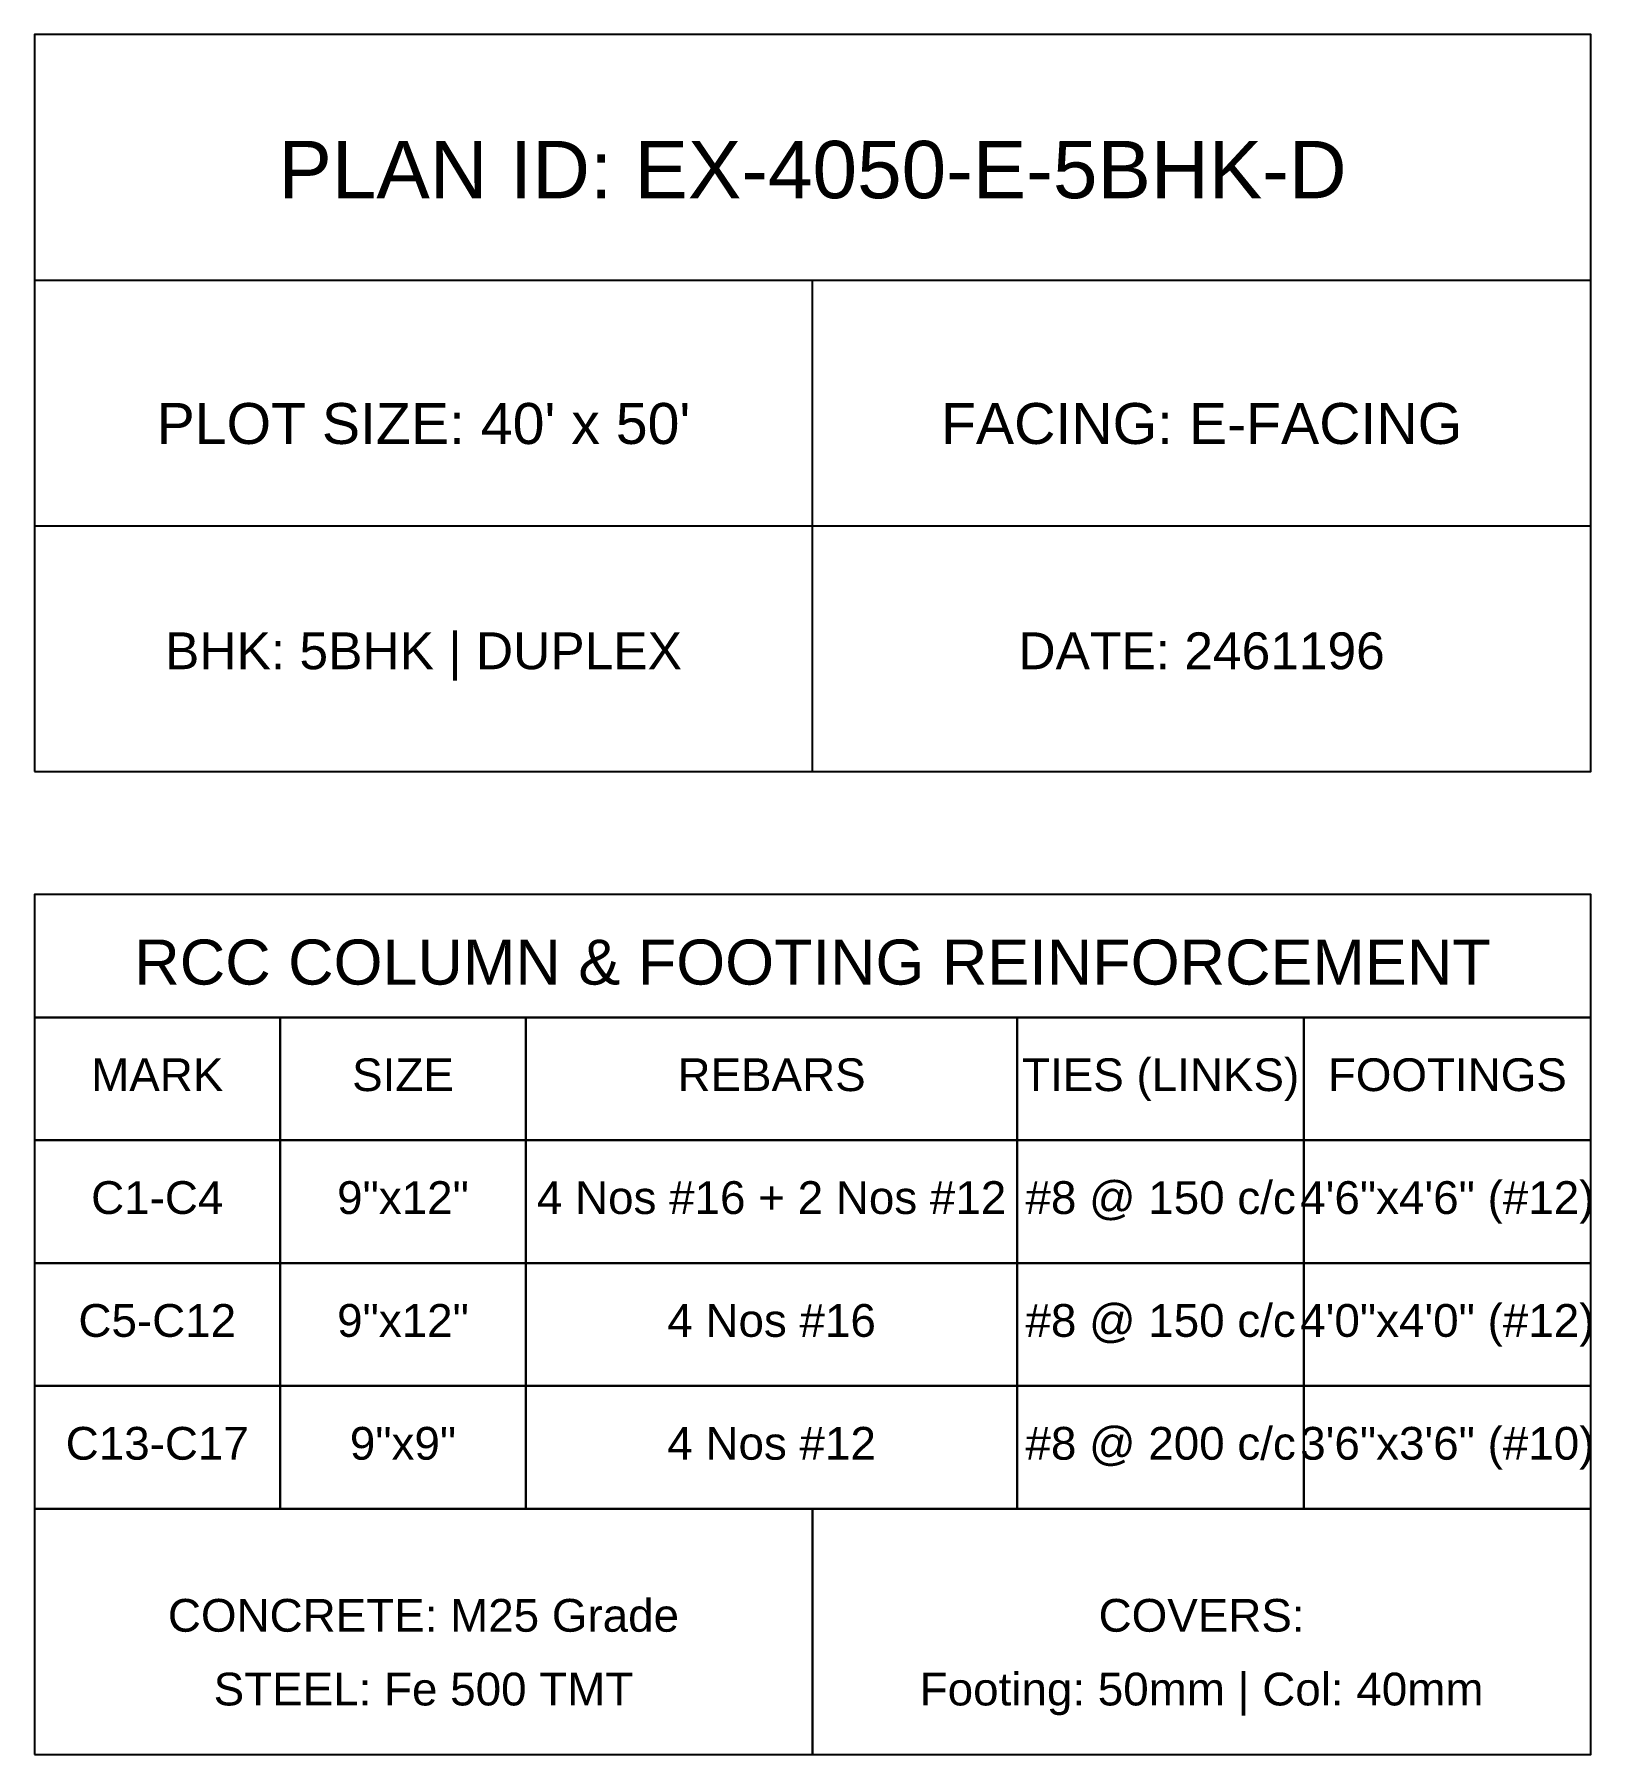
# Model space of a CAD drawing. Header units: inches. Extents: x -134 to 23580, y -99 to 23207.
# Drawn here: x 3080 to 3460.2, y 7650 to 8070 of the extents above; entities that cross this region are included whole.
import ezdxf
from ezdxf.enums import TextEntityAlignment as Align

# ---------------------------------------------------------------- set-up
doc = ezdxf.new("R2010")
doc.units = ezdxf.units.IN
doc.header["$MEASUREMENT"] = 0
for name, color, linetype in [('A-TEXT', 2, 'Continuous'), ('A-WALL-EXT', 7, 'Continuous'), ('S-TABLE', 7, 'Continuous'), ('S-TEXT', 3, 'Continuous')]:
    doc.layers.add(name, color=color, linetype=linetype)
doc.styles.get("Standard").update_dxf_attribs({"font": 'arial.ttf'})

msp = doc.modelspace()

# ---------------------------------------------------------------- linework, layer by layer
at = {"layer": 'A-WALL-EXT'}
for p, q in [((3080, 8010), (3460, 8010)), ((3270, 7890), (3270, 8010)), ((3080, 7950), (3460, 7950))]:
    msp.add_line(p, q, dxfattribs=at)
msp.add_lwpolyline([(3080, 7890), (3460, 7890), (3460, 8070), (3080, 8070)], close=True, dxfattribs=at)
at = {"layer": 'S-TABLE'}
for points in [[(3080, 7830), (3460, 7830), (3460, 7860), (3080, 7860)], [(3080, 7800), (3140, 7800), (3140, 7830), (3080, 7830)], [(3140, 7800), (3200, 7800), (3200, 7830), (3140, 7830)], [(3200, 7800), (3320, 7800), (3320, 7830), (3200, 7830)], [(3320, 7800), (3390, 7800), (3390, 7830), (3320, 7830)], [(3390, 7800), (3460, 7800), (3460, 7830), (3390, 7830)], [(3080, 7770), (3140, 7770), (3140, 7800), (3080, 7800)], [(3140, 7770), (3200, 7770), (3200, 7800), (3140, 7800)], [(3200, 7770), (3320, 7770), (3320, 7800), (3200, 7800)], [(3320, 7770), (3390, 7770), (3390, 7800), (3320, 7800)], [(3390, 7770), (3460, 7770), (3460, 7800), (3390, 7800)], [(3080, 7740), (3140, 7740), (3140, 7770), (3080, 7770)], [(3140, 7740), (3200, 7740), (3200, 7770), (3140, 7770)], [(3200, 7740), (3320, 7740), (3320, 7770), (3200, 7770)], [(3320, 7740), (3390, 7740), (3390, 7770), (3320, 7770)], [(3390, 7740), (3460, 7740), (3460, 7770), (3390, 7770)], [(3080, 7710), (3140, 7710), (3140, 7740), (3080, 7740)], [(3140, 7710), (3200, 7710), (3200, 7740), (3140, 7740)], [(3200, 7710), (3320, 7710), (3320, 7740), (3200, 7740)], [(3320, 7710), (3390, 7710), (3390, 7740), (3320, 7740)], [(3390, 7710), (3460, 7710), (3460, 7740), (3390, 7740)], [(3080, 7650), (3270, 7650), (3270, 7710), (3080, 7710)], [(3270, 7650), (3460, 7650), (3460, 7710), (3270, 7710)]]:
    msp.add_lwpolyline(points, close=True, dxfattribs=at)

# ---------------------------------------------------------------- texts
at = {"layer": 'A-TEXT'}
for s, height, p in [('PLAN ID: EX-4050-E-5BHK-D', 14, (3270, 8030)), ("PLOT SIZE: 40' x 50'", 10, (3175, 7970)), ('FACING: E-FACING', 10, (3365, 7970)), ('BHK: 5BHK | DUPLEX', 9, (3175, 7915)), ('DATE: 2461196', 9, (3365, 7915))]:
    msp.add_text(s, height=height, dxfattribs=at).set_placement(p, align=Align.CENTER)
at = {"layer": 'S-TEXT'}
for s, height, p in [('RCC COLUMN & FOOTING REINFORCEMENT', 11, (3270, 7838)), ('TIES (LINKS)', 8, (3355, 7812)), ('MARK', 8, (3110, 7812)), ('SIZE', 8, (3170, 7812)), ('REBARS', 8, (3260, 7812)), ('FOOTINGS', 8, (3425, 7812)), ('C1-C4', 8, (3110, 7782)), ('9"x12"', 8, (3170, 7782)), ('4 Nos #16 + 2 Nos #12', 8, (3260, 7782)), ('#8 @ 150 c/c', 8, (3355, 7782)), ('4\'6"x4\'6" (#12)', 8, (3425, 7782)), ('C5-C12', 8, (3110, 7752)), ('9"x12"', 8, (3170, 7752)), ('4 Nos #16', 8, (3260, 7752)), ('#8 @ 150 c/c', 8, (3355, 7752)), ('4\'0"x4\'0" (#12)', 8, (3425, 7752)), ('C13-C17', 8, (3110, 7722)), ('9"x9"', 8, (3170, 7722)), ('4 Nos #12', 8, (3260, 7722)), ('#8 @ 200 c/c', 8, (3355, 7722)), ('3\'6"x3\'6" (#10)', 8, (3425, 7722)), ('CONCRETE: M25 Grade', 8, (3175, 7680)), ('COVERS:', 8, (3365, 7680)), ('STEEL: Fe 500 TMT', 8, (3175, 7662)), ('Footing: 50mm | Col: 40mm', 8, (3365, 7662))]:
    msp.add_text(s, height=height, dxfattribs=at).set_placement(p, align=Align.CENTER)

doc.saveas('drawing.dxf')
